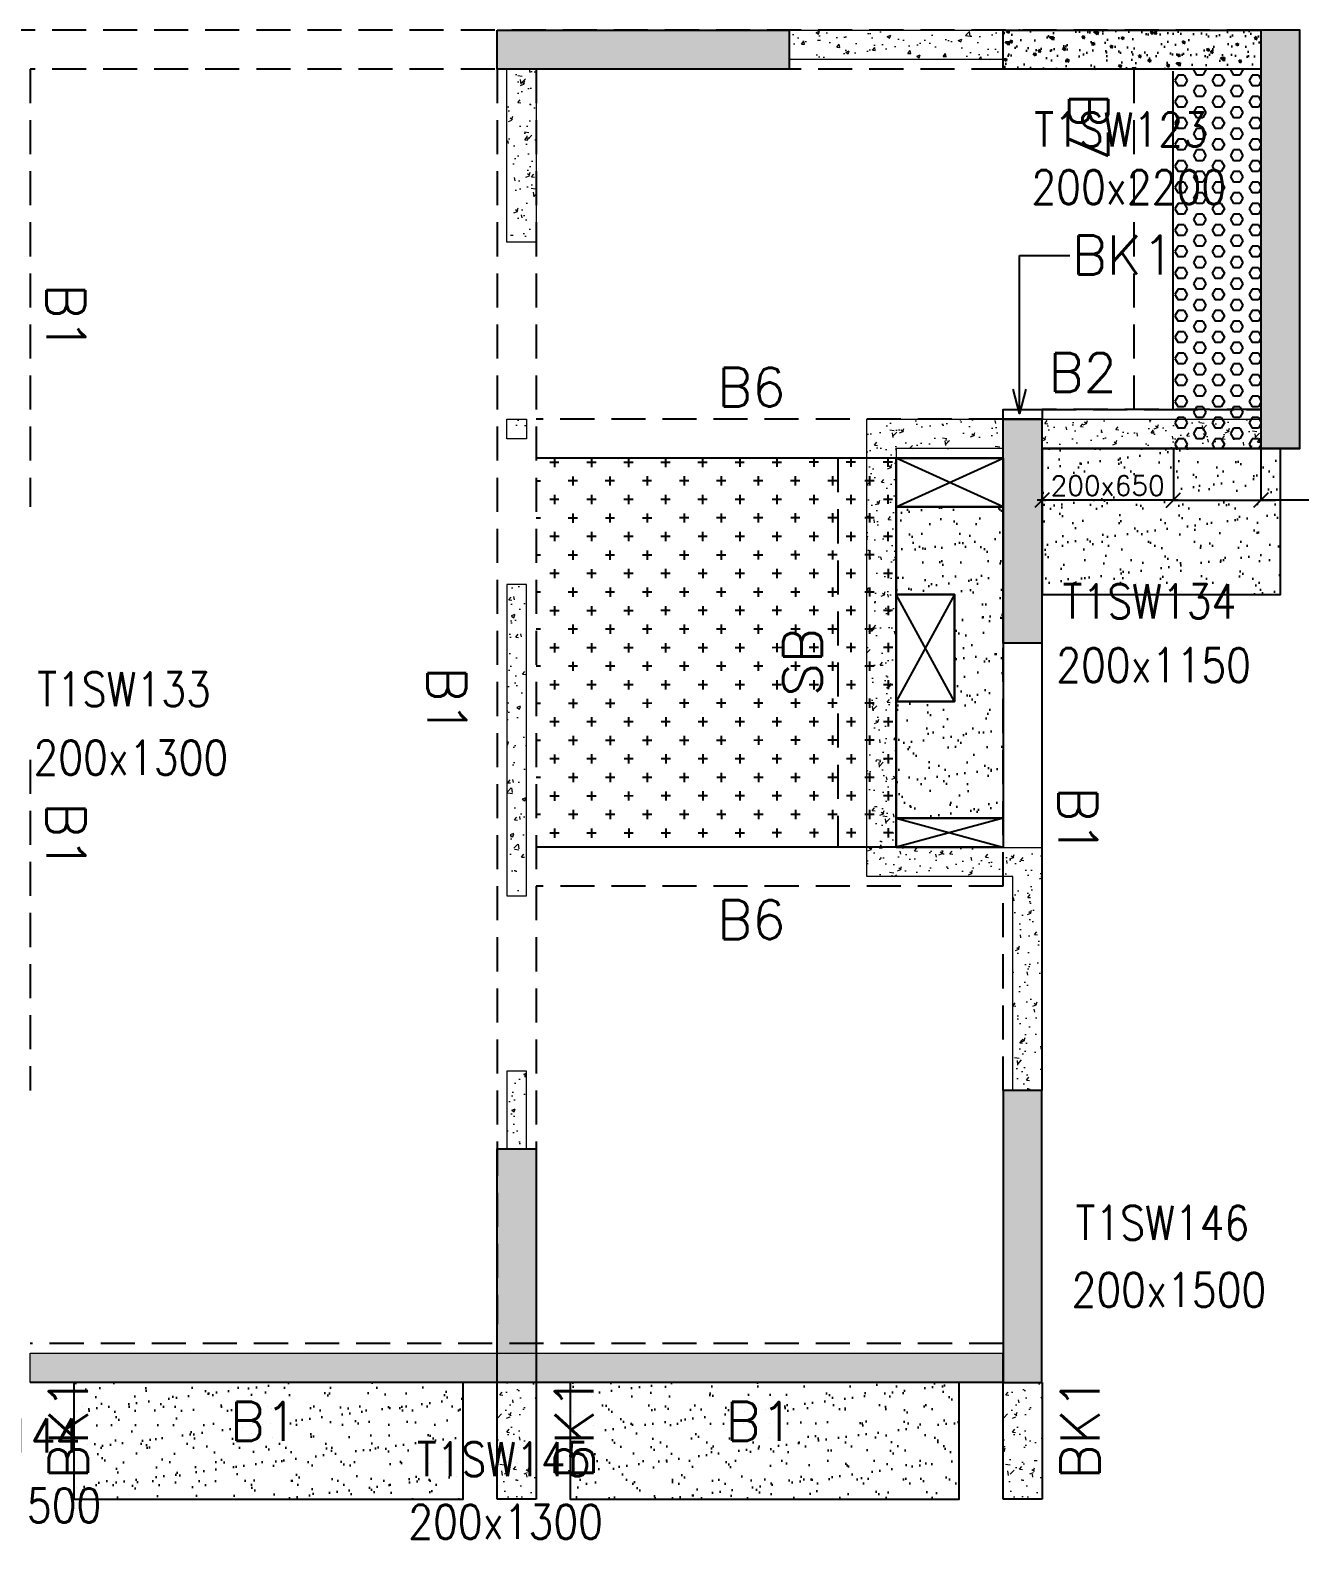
# Model space of a CAD drawing. Header units: millimetres. Extents: x 1078357 to 2594950, y -4969473 to -4636555.
# Drawn here: x 1527475 to 1533999, y -4670762 to -4663008 of the extents above; entities that cross this region are included whole.
import ezdxf

# ---------------------------------------------------------------- set-up
doc = ezdxf.new("R2010")
doc.units = ezdxf.units.MM
doc.header["$PDMODE"] = 35
for name, pattern in [('CONTINOUS', [0]), ('HIDDEN', [0.375, 0.25, -0.125]), ('New Retail block$0$CONTINOUS', [0])]:
    doc.linetypes.add(name, pattern=pattern)
doc.layers.get('0').update_dxf_attribs({"lineweight": 0})
doc.layers.get('Defpoints').update_dxf_attribs({"lineweight": 0})
for name, color, linetype, lineweight in [('A-_ANOTDIMA_D-', 6, 'Continuous', 13), ('COL. NO.', 30, 'Continuous', 25), ('COL. SIZE', 7, 'Continuous', 25), ('DIM', 9, 'Continuous', 25), ('HATCH', 8, 'Continuous', 30), ('RCC UPSTAND', 43, 'Continuous', 30), ('S-NON STR RCC WALL', 8, 'Continuous', 0)]:
    doc.layers.add(name, color=color, linetype=linetype, lineweight=lineweight)
for name, color, linetype in [('B-200x325', 201, 'HIDDEN'), ('B-200x375', 41, 'HIDDEN'), ('B-200x400', 44, 'HIDDEN'), ('B-200x650', 241, 'HIDDEN'), ('B-300xSLAB THK.', 151, 'Continuous'), ('BK1-200x650', 241, 'HIDDEN'), ('DC BEAM NO.', 7, 'Continuous'), ('DROP SLAB', 8, 'Continuous'), ('NON STR. RCC WALL', 6, 'Continuous'), ('S-COLUMN_SHEAR WALL', 1, 'Continuous'), ('S-PROJECTION', 54, 'New Retail block$0$CONTINOUS'), ('SLAB FOLD', 8, 'Continuous')]:
    doc.layers.add(name, color=color, linetype=linetype)
doc.styles.add('Roman', font='romans')
doc.styles.add('ROMANS', font='romans.shx', dxfattribs={"width": 0.85})
doc.dimstyles.new('HARESH', dxfattribs={"dimtxt": 150, "dimasz": 75, "dimexe": 0, "dimexo": 0, "dimgap": 25, "dimtad": 1, "dimdec": 0, "dimdsep": 46, "dimtxsty": 'Roman', "dimblk": 'OBLIQUE', "dimcen": 225, "dimdle": 25, "dimclrd": 2, "dimclre": 2, "dimclrt": 7, "dimadec": 8, "dimazin": 1, "dimtfac": 1, "dimtdec": 0, "dimtmove": 0, "dimatfit": 0, "dimfxl": 1, "dimlwd": -1, "dimlwe": -1, "dimarcsym": 0})
pattern_1 = [(50, (-4869896.11, 23389624.3), (182.184669, -15.9390855), [19.05, -209.55]), (355, (-4869896.11, 23389624.3), (-35.2434214, 191.0568452), [15.24, -167.6405842]), (100.4514447, (-4869880.93, 23389622.96), (146.9412471, 175.1177519), [16.1900088, -178.0902446]), (46.1842, (-4869896.11, 23389675.1), (271.0790409, -42.042328), [28.575, -314.325]), (96.6355576, (-4869873.52, 23389671.6), (237.404134, 247.4261246), [24.2850231, -267.1356082]), (351.1841512, (-4869896.1, 23389675.1), (237.404134, 247.4261246), [22.859967, -251.459732]), (21, (-4869870.71, 23389662.4), (151.6143913, -102.2651982), [19.05, -209.55]), (326, (-4869870.71, 23389662.4), (61.8020283, 184.1879661), [15.24, -167.64]), (71.451445, (-4869858.08, 23389653.87), (213.4164193, 81.9227689), [16.1900088, -178.0899376]), (37.5, (-4869896.11, 23389624.29), (3.08860325, 84.55503887), [0, -165.608, 0, -170.18, 0, -168.275]), (7.5, (-4869896.11, 23389624.29), (66.8196625, 100.18057482), [0, -97.028, 0, -161.798, 0, -64.135]), (327.5, (-4869952.754, 23389624.29), (135.59059517, -5.728744), [0, -63.5, 0, -198.12, 0, -262.89]), (317.5, (-4869978.15, 23389624.29), (148.1291814, 25.42649103), [0, -82.55, 0, -131.572, 0, -186.69])]

# ---------------------------------------------------------------- blocks, each defined once
blk = doc.blocks.new('_Oblique')
at = {"color": 0, "linetype": 'ByBlock', "lineweight": -2}
blk.add_line((-0.5, -0.5), (0.5, 0.5), dxfattribs=at)
blk = doc.blocks.new('*D1358')
at = {"layer": 'Defpoints', "color": 0, "ltscale": 700, "transparency": 16777216}
for p in [(1533349.6, -4665157.9, 0), (1533799.6, -4665157.9, 0), (1533799.6, -4665423.9)]:
    blk.add_point(p, dxfattribs=at)
at = {"layer": 'DIM', "color": 2, "ltscale": 700, "transparency": 16777216}
for p, q in [((1533349.6, -4665157.9), (1533349.6, -4665423.9)), ((1533799.6, -4665157.9), (1533799.6, -4665423.9)), ((1533349.6, -4665423.9), (1533274.6, -4665423.9)), ((1533349.6, -4665423.9), (1533799.6, -4665423.9)), ((1533349.6, -4665423.9), (1533799.6, -4665423.9)), ((1533799.6, -4665423.9), (1533874.6, -4665423.9)), ((1534755.8, -4665423.9), (1533799.6, -4665423.9))]:
    blk.add_line(p, q, dxfattribs=at)
at = {"layer": 'DIM', "color": 2, "ltscale": 700, "transparency": 16777216, "xscale": 75, "yscale": 75, "zscale": 75}
blk.add_blockref('_Oblique', (1533349.6, -4665423.9), dxfattribs=at)
at = {"layer": 'DIM', "color": 2, "ltscale": 700, "transparency": 16777216, "xscale": 75, "yscale": 75, "zscale": 75, "rotation": 180}
blk.add_blockref('_Oblique', (1533799.6, -4665423.9), dxfattribs=at)
at = {"layer": 'DIM', "color": 7, "ltscale": 700, "transparency": 16777216, "insert": (1534418.9, -4665348.9), "char_height": 150, "attachment_point": 5, "style": 'Roman'}
blk.add_mtext('{\\H0.666667x;200x400}', dxfattribs=at)
blk = doc.blocks.new('*D1359')
at = {"layer": 'Defpoints', "color": 0, "ltscale": 700, "transparency": 16777216}
for p in [(1532674.6, -4665157.9, 0), (1533349.6, -4665157.9), (1532674.6, -4665423.9)]:
    blk.add_point(p, dxfattribs=at)
at = {"layer": 'DIM', "color": 2, "ltscale": 700, "transparency": 16777216}
for p, q in [((1532674.6, -4665157.9), (1532674.6, -4665423.9)), ((1533349.6, -4665157.9), (1533349.6, -4665423.9)), ((1533374.6, -4665423.9), (1532649.6, -4665423.9))]:
    blk.add_line(p, q, dxfattribs=at)
at = {"layer": 'DIM', "color": 2, "ltscale": 700, "transparency": 16777216, "xscale": 75, "yscale": 75, "zscale": 75, "rotation": 180}
blk.add_blockref('_Oblique', (1532674.6, -4665423.9), dxfattribs=at)
at = {"layer": 'DIM', "color": 2, "ltscale": 700, "transparency": 16777216, "xscale": 75, "yscale": 75, "zscale": 75}
blk.add_blockref('_Oblique', (1533349.6, -4665423.9), dxfattribs=at)
at = {"layer": 'DIM', "color": 7, "ltscale": 700, "transparency": 16777216, "insert": (1533012.1, -4665348.9), "char_height": 150, "attachment_point": 5, "style": 'Roman'}
blk.add_mtext('{\\H0.666667x;200x650}', dxfattribs=at)
blk = doc.blocks.new('G$CD63B60BD')
at = {"layer": 'COL. NO.', "linetype": 'Continuous', "style": 'ROMANS', "width": 0.85}
for s, p in [('T1SW123', (63134.9, 6352.2, -320.4)), ('T1SW134', (63281.4, 3926.9, -320.4)), ('T1SW133', (58011.2, 3474.9, -320.4)), ('T1SW146', (63347.7, 732.7, -320.4)), ('T1SW144', (57341.1, -360.2, -320.4)), ('T1SW145', (59962.2, -482.5, -320.4))]:
    blk.add_text(s, height=175, dxfattribs=at).set_placement(p)
at = {"layer": 'COL. SIZE', "linetype": 'Continuous', "style": 'ROMANS', "width": 0.85}
for s, p in [('200x2200', (63120.7, 6056.1, -320.4)), ('200x1150', (63248.2, 3599.3, -320.4)), ('200x1300', (57992, 3123.3, -320.4)), ('200x1500', (63326.9, 387.7, -320.4)), ('200x1500', (57339.9, -719.7, -320.4)), ('200x1300', (59918.1, -804.1, -320.4))]:
    blk.add_text(s, height=175, dxfattribs=at).set_placement(p)

msp = doc.modelspace()

# ---------------------------------------------------------------- hatches: boundary and pattern name
at = {"layer": 'DROP SLAB'}
h = msp.add_hatch(dxfattribs=at)
h.set_pattern_fill('CROSS', color=8, scale=15, angle=0.03079)
h.set_pattern_definition([(180.03079016, (-3989366.79, 18751686.93), (-95.19879988, -95.3011726), [47.625, -142.875]), (270.03079016, (-3989390.62, 18751710.73), (95.3011726, -95.19879988), [47.625, -142.875])])
h.paths.add_polyline_path([(1531924.7, -4665208), (1530074.3, -4665207.8), (1530074.3, -4667207.6), (1531924.7, -4667207.8)])
at = {"layer": 'HATCH'}
h = msp.add_hatch(dxfattribs=at)
h.set_pattern_fill('AR-SAND', color=8, scale=3, angle=179.97015)
h.set_pattern_definition([(37.4701541, (-2520533.58, 14017531.56), (-4.72361136, 146.8264517), [0, -115.824, 0, -129.54, 0, -123.825]), (7.4701541, (-2520533.58, 14017531.56), (134.9689868, 214.9772528), [0, -62.484, 0, -104.394, 0, -40.005]), (327.4701541, (-2520627.3, 14017531.61), (237.2979035, 0.3075449), [0, -38.1, 0, -137.16, 0, -179.07]), (317.4701541, (-2520627.3, 14017531.61), (229.1017424, 66.759465), [0, -19.05, 0, -89.916, 0, -102.87])])
h.paths.add_polyline_path([(1533899.4, -4665157.8), (1532674.7, -4665157.8), (1532674.7, -4665907.8), (1533899.4, -4665907.8)])
h = msp.add_hatch(dxfattribs=at)
h.set_pattern_fill('AR-SAND', color=8, scale=3, angle=359.97015)
h.set_pattern_definition([(37.47015413, (-3489908.44, 18701550.71), (-4.72361136, 146.8264517), [0, -115.824, 0, -129.54, 0, -123.825]), (7.4701541, (-3489908.44, 18701550.71), (134.9689868, 214.9772528), [0, -62.484, 0, -104.394, 0, -40.005]), (327.4701541, (-3490002.16, 18701550.76), (237.2979035, 0.3075449), [0, -38.1, 0, -137.16, 0, -179.07]), (317.4701541, (-3490002.16, 18701550.76), (229.1017424, 66.759465), [0, -19.05, 0, -89.916, 0, -102.87])])
h.paths.add_polyline_path([(1532474.7, -4667057.9), (1531924.7, -4667057.9), (1531924.7, -4666457.9), (1532224.7, -4666457.9), (1532224.7, -4665907.9), (1531924.7, -4665908), (1531924.7, -4665457.9), (1532474.7, -4665457.9)])
h = msp.add_hatch(dxfattribs=at)
h.set_pattern_fill('AR-SAND', color=8, scale=3, angle=179.97015)
h.set_pattern_definition([(37.47015413, (-3603383.38, 18701550.75), (-4.72361136, 146.8264517), [0, -115.824, 0, -129.54, 0, -123.825]), (7.4701541, (-3603383.38, 18701550.75), (134.9689868, 214.9772528), [0, -62.484, 0, -104.394, 0, -40.005]), (327.4701541, (-3603477.11, 18701550.8), (237.2979035, 0.3075449), [0, -38.1, 0, -137.16, 0, -179.07]), (317.4701541, (-3603477.1, 18701550.8), (229.1017424, 66.759465), [0, -19.05, 0, -89.916, 0, -102.87])])
h.paths.add_polyline_path([(1529699.6, -4669957.9), (1527699.6, -4669957.9), (1527699.6, -4670557.9), (1529699.6, -4670557.9)])
h = msp.add_hatch(dxfattribs=at)
h.set_pattern_fill('AR-SAND', color=8, scale=3, angle=179.97015)
h.set_pattern_definition([(37.47015413, (-3605933.38, 18701550.75), (-4.72361136, 146.8264517), [0, -115.824, 0, -129.54, 0, -123.825]), (7.4701541, (-3605933.38, 18701550.75), (134.9689868, 214.9772528), [0, -62.484, 0, -104.394, 0, -40.005]), (327.4701541, (-3606027.11, 18701550.8), (237.2979035, 0.3075449), [0, -38.1, 0, -137.16, 0, -179.07]), (317.4701541, (-3606027.1, 18701550.8), (229.1017424, 66.759465), [0, -19.05, 0, -89.916, 0, -102.87])])
h.paths.add_polyline_path([(1532249.6, -4669957.9), (1530249.6, -4669957.9), (1530249.6, -4670557.9), (1532249.6, -4670557.9)])
at = {"layer": 'RCC UPSTAND'}
h = msp.add_hatch(dxfattribs=at)
h.set_pattern_fill('AR-CONC', color=8, scale=20, angle=90)
h.set_pattern_definition([(140, (-1675900.63, -7200427.43), (12.550427, 143.4520365), [15, -165]), (85, (-1675900.63, -7200427.43), (-150.438427, -27.7502667), [12, -132]), (190.4514445, (-1675899.58, -7200415.48), (-137.887998, 115.7017693), [12.7480384, -140.2284224]), (136.1842, (-1675940.63, -7200427.43), (33.103856, 213.448266), [22.5, -247.5]), (186.6356355, (-1675937.87, -7200409.65), (-194.82372, 186.932389), [19.122068, -210.342752]), (81.184164, (-1675940.63, -7200427.43), (-194.82372, 186.932389), [18, -198]), (111, (-1675930.63, -7200407.43), (80.523778, 119.3814104), [15, -165]), (56, (-1675930.63, -7200407.43), (-145.030009, 48.6630664), [12, -132]), (161.4514447, (-1675923.92, -7200397.49), (-64.5062306, 168.0444753), [12.748038, -140.2284224]), (127.5, (-1675900.63, -7200427.434), (-66.57877077, 2.43197106), [0, -130.4, 0, -134, 0, -132.5]), (97.5, (-1675900.63, -7200427.434), (-78.8823424, 52.6139075), [0, -76.4, 0, -127.4, 0, -50.5]), (57.5, (-1675900.63, -7200472.034), (4.51097435, 106.7644872), [0, -50, 0, -156, 0, -207]), (47.5, (-1675900.63, -7200492.03), (-20.0209965, 116.6372339), [0, -65, 0, -103.6, 0, -147])])
h.paths.add_polyline_path([(1533799.4, -4663007.9), (1533799.4, -4663207.9), (1532474.4, -4663207.9), (1532474.4, -4663007.9)])
at = {"layer": 'S-COLUMN_SHEAR WALL', "lineweight": 25}
h = msp.add_hatch(color=1, dxfattribs=at)
h.dxf.hatch_style = 1
h.paths.add_polyline_path([(1529874.4, -4663007.9), (1531374.4, -4663007.9), (1531374.4, -4663207.9), (1529874.4, -4663207.9)])
h = msp.add_hatch(color=1, dxfattribs=at)
h.dxf.hatch_style = 1
h.paths.add_polyline_path([(1533799.4, -4665157.9), (1533999.4, -4665157.9), (1533999.4, -4663007.9), (1533799.4, -4663007.9)])
at = {"layer": 'S-COLUMN_SHEAR WALL', "lineweight": 25, "extrusion": (-1.00316e-06, -1.91639e-11, 1)}
h = msp.add_hatch(color=1, dxfattribs=at)
h.dxf.hatch_style = 1
h.paths.add_polyline_path([(1532474.4, -4665007.9), (1532674.4, -4665007.9), (1532674.4, -4666157.9), (1532474.4, -4666157.9)])
h = msp.add_hatch(color=1, dxfattribs=at)
h.dxf.hatch_style = 1
h.paths.add_polyline_path([(1532474.4, -4669957.9), (1532674.4, -4669957.9), (1532674.4, -4668457.9), (1532474.4, -4668457.9)])
at = {"layer": 'S-COLUMN_SHEAR WALL', "lineweight": 25}
h = msp.add_hatch(color=1, dxfattribs=at)
h.dxf.hatch_style = 1
h.paths.add_polyline_path([(1530074.4, -4668757.9), (1530074.4, -4669957.9), (1529874.4, -4669957.9), (1529874.4, -4668757.9)])
at = {"layer": 'S-NON STR RCC WALL', "ltscale": 700}
h = msp.add_hatch(dxfattribs=at)
h.set_pattern_fill('AR-CONC', color=256)
h.set_pattern_definition([(50, (1491407.99, -4622922.35), (182.18467, -15.9391), [19.05, -209.55]), (355, (1491407.99, -4622922.35), (-35.2434, 191.05685), [15.24, -167.6406]), (100.45144, (1491423.17, -4622923.67), (146.94125, 175.11775), [16.19, -178.09024]), (46.1842, (1491407.99, -4622871.55), (271.079, -42.0423), [28.575, -314.325]), (96.63556, (1491430.58, -4622875.05), (237.4041, 247.4261), [24.285, -267.1356]), (351.18415, (1491408, -4622871.55), (237.4041, 247.4261), [22.86, -251.4597]), (21, (1491433.39, -4622884.25), (151.6144, -102.2652), [19.05, -209.55]), (326, (1491433.39, -4622884.25), (61.802, 184.18797), [15.24, -167.64]), (71.45144, (1491446.02, -4622892.77), (213.4164, 81.92277), [16.19, -178.08994]), (37.5, (1491407.986, -4622922.346), (3.0886, 84.55504), [0, -165.608, 0, -170.18, 0, -168.275]), (7.5, (1491407.99, -4622922.35), (66.81966, 100.18057), [0, -97.028, 0, -161.798, 0, -64.135]), (327.5, (1491351.344, -4622922.346), (135.590595, -5.72874), [0, -63.5, 0, -198.12, 0, -262.89]), (317.5, (1491325.94, -4622922.35), (148.12918, 25.4265), [0, -82.55, 0, -131.572, 0, -186.69])])
h.paths.add_polyline_path([(1531374.4, -4663007.9), (1532474.4, -4663007.9), (1532474.4, -4663157.9), (1531374.4, -4663157.9)])
at = {"layer": 'S-NON STR RCC WALL'}
h = msp.add_hatch(dxfattribs=at)
h.set_pattern_fill('AR-CONC', color=256, angle=180)
h.set_pattern_definition([(50, (-5921610.57, 28070353.45), (182.184669, -15.93908554), [19.05, -209.55]), (355, (-5921610.57, 28070353.45), (-35.2434214, 191.0568452), [15.24, -167.6405842]), (100.4514447, (-5921595.4, 28070352.12), (146.9412471, 175.1177519), [16.1900088, -178.0902446]), (46.1842, (-5921610.57, 28070404.25), (271.0790409, -42.042328), [28.575, -314.325]), (96.6355576, (-5921587.98, 28070400.75), (237.404134, 247.4261246), [24.2850231, -267.1356082]), (351.1841512, (-5921610.57, 28070404.25), (237.404134, 247.4261246), [22.859967, -251.459732]), (21, (-5921585.17, 28070391.55), (151.6143913, -102.2651982), [19.05, -209.55]), (326, (-5921585.17, 28070391.55), (61.8020283, 184.1879661), [15.24, -167.64]), (71.451445, (-5921572.54, 28070383.03), (213.4164193, 81.9227689), [16.1900088, -178.0899376]), (37.5, (-5921610.573, 28070353.45), (3.08860325, 84.55503887), [0, -165.608, 0, -170.18, 0, -168.275]), (7.5, (-5921610.57, 28070353.45), (66.8196625, 100.18057482), [0, -97.028, 0, -161.798, 0, -64.135]), (327.5, (-5921667.215, 28070353.45), (135.59059517, -5.72874399), [0, -63.5, 0, -198.12, 0, -262.89]), (317.5, (-5921692.62, 28070353.45), (148.1291814, 25.42649103), [0, -82.55, 0, -131.572, 0, -186.69])])
h.paths.add_polyline_path([(1529924.6, -4663207.9), (1530074.6, -4663207.9), (1530074.6, -4664097.8), (1529924.6, -4664097.8)])
h = msp.add_hatch(dxfattribs=at)
h.set_pattern_fill('AR-CONC', color=256, angle=180)
h.set_pattern_definition([(50, (2627199.11, -9300039.54), (182.184669, -15.9390855), [19.05, -209.55]), (355, (2627199.1, -9300039.54), (-35.2434214, 191.056845), [15.24, -167.640584]), (100.4514447, (2627214.3, -9300040.87), (146.941247, 175.117752), [16.190009, -178.0902446]), (46.1842, (2627199.1, -9299988.74), (271.079041, -42.042328), [28.575, -314.325]), (96.6355576, (2627221.7, -9299992.24), (237.404134, 247.426125), [24.285023, -267.135608]), (351.184151, (2627199.1, -9299988.74), (237.404134, 247.426125), [22.859967, -251.459732]), (21, (2627224.51, -9300001.44), (151.6143913, -102.265198), [19.05, -209.55]), (326, (2627224.5, -9300001.44), (61.802028, 184.187966), [15.24, -167.64]), (71.451445, (2627237.14, -9300009.96), (213.416419, 81.922769), [16.190009, -178.0899376]), (37.5, (2627199.11, -9300039.54), (3.08860325, 84.5550389), [0, -165.608, 0, -170.18, 0, -168.275]), (7.5, (2627199.11, -9300039.54), (66.8196625, 100.1805748), [0, -97.028, 0, -161.798, 0, -64.135]), (327.5, (2627142.47, -9300039.54), (135.5905952, -5.728744), [0, -63.5, 0, -198.12, 0, -262.89]), (317.5, (2627117.07, -9300039.54), (148.1291814, 25.426491), [0, -82.55, 0, -131.572, 0, -186.69])])
h.paths.add_polyline_path([(1529924.6, -4665007.7), (1530024.6, -4665007.7), (1530024.6, -4665107.7), (1529924.6, -4665107.7)])
h = msp.add_hatch(dxfattribs=at)
h.set_pattern_fill('AR-CONC', color=256)
h.set_pattern_definition(pattern_1)
h.paths.add_polyline_path([(1531774.6, -4667357.9), (1531774.6, -4665007.9), (1532474.6, -4665007.9), (1532474.6, -4665157.9), (1531924.6, -4665157.9), (1531924.6, -4667207.9), (1532674.6, -4667207.9), (1532674.6, -4668457.8), (1532524.6, -4668457.8), (1532524.6, -4667357.9)])
h = msp.add_hatch(dxfattribs=at)
h.set_pattern_fill('AR-CONC', color=256)
h.set_pattern_definition(pattern_1)
h.paths.add_polyline_path([(1533799.6, -4665157.9), (1532674.6, -4665157.9), (1532674.6, -4665007.9), (1533799.6, -4665007.9)])
h = msp.add_hatch(dxfattribs=at)
h.set_pattern_fill('AR-CONC', color=256, angle=180)
h.set_pattern_definition([(50, (2627212.32, -9298674.87), (182.184669, -15.9390855), [19.05, -209.55]), (355, (2627212.32, -9298674.87), (-35.2434214, 191.056845), [15.24, -167.640584]), (100.4514447, (2627227.5, -9298676.2), (146.941247, 175.117752), [16.190009, -178.0902446]), (46.1842, (2627212.32, -9298624.07), (271.079041, -42.042328), [28.575, -314.325]), (96.6355576, (2627234.91, -9298627.58), (237.404134, 247.426125), [24.285023, -267.135608]), (351.184151, (2627212.32, -9298624.07), (237.404134, 247.426125), [22.859967, -251.459732]), (21, (2627237.72, -9298636.77), (151.6143913, -102.265198), [19.05, -209.55]), (326, (2627237.72, -9298636.77), (61.802028, 184.187966), [15.24, -167.64]), (71.451445, (2627250.36, -9298645.3), (213.416419, 81.922769), [16.190009, -178.0899376]), (37.5, (2627212.323, -9298674.875), (3.08860325, 84.5550389), [0, -165.608, 0, -170.18, 0, -168.275]), (7.5, (2627212.32, -9298674.875), (66.8196625, 100.1805748), [0, -97.028, 0, -161.798, 0, -64.135]), (327.5, (2627155.68, -9298674.875), (135.5905952, -5.728744), [0, -63.5, 0, -198.12, 0, -262.89]), (317.5, (2627130.28, -9298674.87), (148.1291814, 25.426491), [0, -82.55, 0, -131.572, 0, -186.69])])
h.paths.add_polyline_path([(1529924.6, -4667457.7), (1530024.6, -4667457.7), (1530024.6, -4665857.7), (1529924.6, -4665857.7)])
h = msp.add_hatch(dxfattribs=at)
h.set_pattern_fill('AR-CONC', color=256, angle=180)
h.set_pattern_definition([(50, (1529987.61, -4614655.69), (182.18467, -15.9391), [19.05, -209.55]), (355, (1529987.6, -4614655.69), (-35.2434, 191.05685), [15.24, -167.6406]), (100.45144, (1530002.79, -4614657.02), (146.94125, 175.11775), [16.19, -178.09024]), (46.1842, (1529987.6, -4614604.89), (271.079, -42.0423), [28.575, -314.325]), (96.63556, (1530010.2, -4614608.4), (237.4041, 247.4261), [24.285, -267.1356]), (351.18415, (1529987.6, -4614604.9), (237.4041, 247.4261), [22.86, -251.4597]), (21, (1530013.01, -4614617.59), (151.6144, -102.2652), [19.05, -209.55]), (326, (1530013, -4614617.59), (61.802, 184.18797), [15.24, -167.64]), (71.45144, (1530025.64, -4614626.11), (213.4164, 81.92277), [16.19, -178.08994]), (37.5, (1529987.61, -4614655.69), (3.0886, 84.55504), [0, -165.608, 0, -170.18, 0, -168.275]), (7.5, (1529987.61, -4614655.69), (66.81966, 100.18057), [0, -97.028, 0, -161.798, 0, -64.135]), (327.5, (1529930.966, -4614655.69), (135.590595, -5.72874), [0, -63.5, 0, -198.12, 0, -262.89]), (317.5, (1529905.57, -4614655.69), (148.12918, 25.4265), [0, -82.55, 0, -131.572, 0, -186.69])])
h.paths.add_polyline_path([(1529924.6, -4668758.1), (1530024.6, -4668758.1), (1530024.6, -4668357.7), (1529924.6, -4668357.7)])
h = msp.add_hatch(dxfattribs=at)
h.set_pattern_fill('AR-CONC', color=256)
h.set_pattern_definition([(50, (-5967120.83, 28073643.48), (182.184669, -15.93908554), [19.05, -209.55]), (355, (-5967120.83, 28073643.48), (-35.2434214, 191.0568452), [15.24, -167.6405842]), (100.4514447, (-5967105.65, 28073642.15), (146.9412471, 175.1177519), [16.1900088, -178.0902446]), (46.1842, (-5967120.83, 28073694.28), (271.0790409, -42.042328), [28.575, -314.325]), (96.6355576, (-5967098.24, 28073690.78), (237.404134, 247.4261246), [24.2850231, -267.1356082]), (351.1841512, (-5967120.83, 28073694.28), (237.404134, 247.4261246), [22.859967, -251.459732]), (21, (-5967095.43, 28073681.58), (151.6143913, -102.2651982), [19.05, -209.55]), (326, (-5967095.43, 28073681.58), (61.8020283, 184.1879661), [15.24, -167.64]), (71.451445, (-5967082.8, 28073673.06), (213.4164193, 81.9227689), [16.1900088, -178.0899376]), (37.5, (-5967120.83, 28073643.48), (3.08860325, 84.55503887), [0, -165.608, 0, -170.18, 0, -168.275]), (7.5, (-5967120.83, 28073643.48), (66.8196625, 100.18057482), [0, -97.028, 0, -161.798, 0, -64.135]), (327.5, (-5967177.47, 28073643.48), (135.59059517, -5.72874399), [0, -63.5, 0, -198.12, 0, -262.89]), (317.5, (-5967202.87, 28073643.48), (148.1291814, 25.42649103), [0, -82.55, 0, -131.572, 0, -186.69])])
h.paths.add_polyline_path([(1532471.6, -4669957.9), (1527474.6, -4669957.9), (1527474.6, -4669807.9), (1532471.6, -4669807.9)])
h = msp.add_hatch(dxfattribs=at)
h.set_pattern_fill('AR-CONC', color=256, angle=180)
h.set_pattern_definition([(50, (-8100297.82, 37569149.4), (182.184669, -15.93908554), [19.05, -209.55]), (355, (-8100297.82, 37569149.4), (-35.2434214, 191.0568452), [15.24, -167.6405842]), (100.4514447, (-8100282.64, 37569148.08), (146.9412471, 175.1177519), [16.1900088, -178.0902446]), (46.1842, (-8100297.82, 37569200.2), (271.0790409, -42.0423279), [28.575, -314.325]), (96.6355576, (-8100275.23, 37569196.7), (237.404134, 247.4261246), [24.2850231, -267.1356082]), (351.1841512, (-8100297.82, 37569200.2), (237.404134, 247.4261246), [22.859967, -251.459732]), (21, (-8100272.42, 37569187.5), (151.61439127, -102.2651982), [19.05, -209.55]), (326, (-8100272.42, 37569187.5), (61.80202835, 184.1879661), [15.24, -167.64]), (71.451445, (-8100259.78, 37569178.98), (213.4164193, 81.9227689), [16.1900088, -178.0899376]), (37.5, (-8100297.82, 37569149.406), (3.08860325, 84.55503887), [0, -165.608, 0, -170.18, 0, -168.275]), (7.5, (-8100297.82, 37569149.41), (66.81966251, 100.18057482), [0, -97.028, 0, -161.798, 0, -64.135]), (327.5, (-8100354.46, 37569149.406), (135.59059517, -5.72874399), [0, -63.5, 0, -198.12, 0, -262.89]), (317.5, (-8100379.86, 37569149.41), (148.1291814, 25.42649103), [0, -82.55, 0, -131.572, 0, -186.69])])
h.paths.add_polyline_path([(1530074.4, -4669957.9), (1529874.4, -4669957.9), (1529874.4, -4670557.9), (1530074.4, -4670557.9), (1530074.4, -4670557.9), (1530074.4, -4669958)], is_closed=False)
h = msp.add_hatch(dxfattribs=at)
h.set_pattern_fill('AR-CONC', color=256, angle=180)
h.set_pattern_definition([(50, (-8097697.8, 37569149.4), (182.184669, -15.93908554), [19.05, -209.55]), (355, (-8097697.8, 37569149.4), (-35.2434214, 191.0568452), [15.24, -167.6405842]), (100.4514447, (-8097682.62, 37569148.08), (146.9412471, 175.1177519), [16.1900088, -178.0902446]), (46.1842, (-8097697.8, 37569200.2), (271.0790409, -42.0423279), [28.575, -314.325]), (96.6355576, (-8097675.2, 37569196.7), (237.404134, 247.4261246), [24.2850231, -267.1356082]), (351.1841512, (-8097697.8, 37569200.2), (237.404134, 247.4261246), [22.859967, -251.459732]), (21, (-8097672.4, 37569187.5), (151.61439127, -102.2651982), [19.05, -209.55]), (326, (-8097672.4, 37569187.5), (61.80202835, 184.1879661), [15.24, -167.64]), (71.451445, (-8097659.76, 37569178.98), (213.4164193, 81.9227689), [16.1900088, -178.0899376]), (37.5, (-8097697.8, 37569149.406), (3.08860325, 84.55503887), [0, -165.608, 0, -170.18, 0, -168.275]), (7.5, (-8097697.8, 37569149.41), (66.81966251, 100.18057482), [0, -97.028, 0, -161.798, 0, -64.135]), (327.5, (-8097754.44, 37569149.406), (135.59059517, -5.72874399), [0, -63.5, 0, -198.12, 0, -262.89]), (317.5, (-8097779.84, 37569149.41), (148.1291814, 25.42649103), [0, -82.55, 0, -131.572, 0, -186.69])])
h.paths.add_polyline_path([(1532674.4, -4669957.9), (1532474.5, -4669957.9), (1532474.5, -4670557.9), (1532674.4, -4670557.9), (1532674.5, -4670557.9), (1532674.5, -4669958)], is_closed=False)
at = {"layer": 'SLAB FOLD', "ltscale": 1000}
h = msp.add_hatch(dxfattribs=at)
h.set_pattern_fill('HEX', color=8, scale=10, angle=180)
h.set_pattern_definition([(180, (374974.816, 211966.337), (-7e-15, -54.99261315), [31.75, -63.5]), (300, (374974.816, 211966.337), (47.625, 27.4963066), [31.75, -63.5]), (240, (374943.066, 211966.337), (47.625, -27.4963066), [31.75, -63.5])])
h.paths.add_polyline_path([(1533799.5, -4665157.9), (1533349.5, -4665157.9), (1533349.5, -4663207.9), (1533799.5, -4663207.9)])

# ---------------------------------------------------------------- linework, layer by layer
at = {"layer": 'B-200x325', "ltscale": 700}
for p, q in [((1532473.9, -4665007.8, 0), (1530074.1, -4665007.8, 0)), ((1532474.1, -4667407.6, 0), (1530074.1, -4667407.6, 0))]:
    msp.add_line(p, q, dxfattribs=at)
at = {"layer": 'B-200x325', "linetype": 'Continuous', "ltscale": 700}
for p, q in [((1532473.9, -4665207.8, 0), (1530074.1, -4665207.8, 0)), ((1532474.1, -4667207.6, 0), (1530074.1, -4667207.6, 0))]:
    msp.add_line(p, q, dxfattribs=at)
at = {"layer": 'B-200x375', "ltscale": 700}
msp.add_line((1533148.9, -4664957.9, 0), (1533148.9, -4663207.9, 0), dxfattribs=at)
at = {"layer": 'B-200x375', "linetype": 'Continuous', "ltscale": 700}
msp.add_line((1533348.9, -4664957.9, 0), (1533348.9, -4663218.5, 0), dxfattribs=at)
at = {"layer": 'B-200x400', "linetype": 'HIDDEN', "ltscale": 500}
msp.add_line((1533349.6, -4664957.9, 0), (1533799.6, -4664957.9, 0), dxfattribs=at)
at = {"layer": 'B-200x400', "linetype": 'ByBlock', "ltscale": 500}
msp.add_line((1533349.6, -4665157.9, 0), (1533799.6, -4665157.9, 0), dxfattribs=at)
at = {"layer": 'B-200x650', "linetype": 'HIDDEN', "ltscale": 700}
for p, q in [((1533799.4, -4663007.9, 0), (1521599.4, -4663007.9, 0)), ((1533799.4, -4663207.9, 0), (1527474.6, -4663207.9, 0)), ((1527474.6, -4663207.9, 0), (1527474.6, -4665457.8, 0)), ((1529874.6, -4663207.9, 0), (1529874.6, -4669657.8, 0)), ((1530074.6, -4663207.9, 0), (1530074.6, -4669657.8, 0)), ((1533799.6, -4664957.8, 0), (1532674.6, -4664957.8, 0)), ((1532674.7, -4664957.9, 0), (1533349.6, -4664957.9, 0)), ((1532474.6, -4668457.8, 0), (1532474.6, -4666157.8, 0)), ((1527474.6, -4666757.8, 0), (1527474.6, -4668457.8, 0)), ((1532474.6, -4669757.8, 0), (1527474.6, -4669757.8, 0))]:
    msp.add_line(p, q, dxfattribs=at)
at = {"layer": 'B-200x650', "linetype": 'Continuous', "ltscale": 700}
msp.add_line((1533999.6, -4665157.8, 0), (1532674.6, -4665157.8, 0), dxfattribs=at)
at = {"layer": 'B-200x650', "linetype": 'CONTINOUS', "ltscale": 700}
for p, q in [((1532674.7, -4665157.9, 0), (1533349.6, -4665157.9, 0)), ((1532674.6, -4668457.8, 0), (1532674.6, -4666157.8, 0)), ((1532474.6, -4669957.8, 0), (1527474.6, -4669957.8, 0)), ((1529874.5, -4670557.9, 0), (1529874.5, -4669957.9, 0)), ((1530074.5, -4669957.9, 0), (1530074.5, -4670557.9, 0)), ((1532474.5, -4670557.9, 0), (1532474.5, -4669957.9, 0)), ((1532674.5, -4669957.9, 0), (1532674.5, -4670557.9, 0)), ((1530074.5, -4670557.9, 0), (1529874.5, -4670557.9, 0)), ((1532674.5, -4670557.9, 0), (1532474.5, -4670557.9, 0))]:
    msp.add_line(p, q, dxfattribs=at)
at = {"layer": 'B-300xSLAB THK.', "linetype": 'HIDDEN', "ltscale": 700}
msp.add_line((1531624.7, -4665208, 0), (1531624.7, -4667207.8, 0), dxfattribs=at)
at = {"layer": 'B-300xSLAB THK.', "linetype": 'ByBlock', "ltscale": 700}
msp.add_line((1531924.7, -4665208, 0), (1531924.7, -4667207.8, 0), dxfattribs=at)
at = {"layer": 'BK1-200x650', "linetype": 'Continuous', "ltscale": 700, "elevation": 0}
msp.add_lwpolyline([(1532674.6, -4665007.9), (1532474.6, -4665007.9), (1532474.6, -4664957.7), (1532674.6, -4664957.7)], close=True, dxfattribs=at)
at = {"layer": 'DROP SLAB', "color": 3, "linetype": 'CONTINOUS', "ltscale": 500}
for p, q in [((1532474.7, -4665457.9, 0), (1531924.7, -4665207.9, 0)), ((1531924.7, -4665457.9, 0), (1532474.5, -4665207.9, 0)), ((1532224.7, -4666457.9, 0), (1531924.7, -4665907.9, 0)), ((1532224.7, -4665907.9, 0), (1531924.7, -4666457.9, 0)), ((1532474.7, -4667057.9, 0), (1531924.7, -4667207.7, 0)), ((1531924.7, -4667057.9, 0), (1532473.9, -4667207.7, 0))]:
    msp.add_line(p, q, dxfattribs=at)
at = {"layer": 'DROP SLAB', "color": 3, "linetype": 'CONTINOUS', "ltscale": 500, "elevation": 0}
for points in [[(1532474.5, -4665457.9), (1531924.7, -4665457.9), (1531924.7, -4665208), (1532474.5, -4665208)], [(1532224.7, -4666457.9), (1531924.7, -4666457.9), (1531924.7, -4665907.9), (1532224.7, -4665907.9)], [(1532474.7, -4667207.7), (1531924.7, -4667207.7), (1531924.7, -4667057.9), (1532474.7, -4667057.9)]]:
    msp.add_lwpolyline(points, close=True, dxfattribs=at)
at = {"layer": 'NON STR. RCC WALL', "elevation": 0}
msp.add_lwpolyline([(1533799.4, -4663007.9), (1533799.4, -4663207.9), (1532474.4, -4663207.9), (1532474.4, -4663007.9)], close=True, dxfattribs=at)
at = {"layer": 'S-COLUMN_SHEAR WALL', "color": 1, "lineweight": 25, "elevation": 0}
for points in [[(1529874.4, -4663007.9), (1531374.4, -4663007.9), (1531374.4, -4663207.9), (1529874.4, -4663207.9)], [(1533799.4, -4665157.9), (1533999.4, -4665157.9), (1533999.4, -4663007.9), (1533799.4, -4663007.9)], [(1529874.4, -4668758.1), (1530074.4, -4668758.1), (1530074.4, -4669957.9), (1529874.4, -4669957.9)]]:
    msp.add_lwpolyline(points, close=True, dxfattribs=at)
at = {"layer": 'S-COLUMN_SHEAR WALL', "color": 1, "lineweight": 25, "extrusion": (-1.00316e-06, -1.91639e-11, 1), "elevation": -1.5}
for points in [[(1532474.4, -4665007.9), (1532674.4, -4665007.9), (1532674.4, -4666157.9), (1532474.4, -4666157.9)], [(1532474.4, -4669957.9), (1532674.4, -4669957.9), (1532674.4, -4668457.9), (1532474.4, -4668457.9)]]:
    msp.add_lwpolyline(points, close=True, dxfattribs=at)
at = {"layer": 'S-NON STR RCC WALL', "ltscale": 700, "elevation": 0}
for points in [[(1531374.4, -4663007.9), (1532474.4, -4663007.9), (1532474.4, -4663157.9), (1531374.4, -4663157.9)], [(1529924.6, -4663207.9), (1530074.6, -4663207.9), (1530074.6, -4664097.8), (1529924.6, -4664097.8)], [(1529924.6, -4665007.7), (1530024.6, -4665007.7), (1530024.6, -4665107.7), (1529924.6, -4665107.7)], [(1529924.6, -4667457.7), (1530024.6, -4667457.7), (1530024.6, -4665857.7), (1529924.6, -4665857.7)]]:
    msp.add_lwpolyline(points, close=True, dxfattribs=at)
at = {"layer": 'S-NON STR RCC WALL', "elevation": 0}
for points in [[(1531774.6, -4667357.9), (1531774.6, -4665007.9), (1532474.6, -4665007.9), (1532474.6, -4665157.9), (1531924.6, -4665157.9), (1531924.6, -4667207.9), (1532674.6, -4667207.9), (1532674.6, -4668457.8), (1532524.6, -4668457.8), (1532524.6, -4667357.9)], [(1533799.6, -4665157.9), (1532674.6, -4665157.9), (1532674.6, -4665007.9), (1533799.6, -4665007.9)], [(1529924.6, -4668758.1), (1530024.6, -4668758.1), (1530024.6, -4668357.7), (1529924.6, -4668357.7)], [(1532471.6, -4669957.9), (1527474.6, -4669957.9), (1527474.6, -4669807.9), (1532471.6, -4669807.9)]]:
    msp.add_lwpolyline(points, close=True, dxfattribs=at)
at = {"layer": 'S-PROJECTION', "elevation": 0}
for points in [[(1533899.4, -4665157.8), (1532674.7, -4665157.8), (1532674.7, -4665907.8), (1533899.4, -4665907.8)], [(1529699.6, -4669957.9), (1527699.6, -4669957.9), (1527699.6, -4670557.9), (1529699.6, -4670557.9)], [(1532249.6, -4669957.9), (1530249.6, -4669957.9), (1530249.6, -4670557.9), (1532249.6, -4670557.9)]]:
    msp.add_lwpolyline(points, close=True, dxfattribs=at)
at = {"layer": 'SLAB FOLD', "color": 8, "ltscale": 1000, "elevation": 0}
msp.add_lwpolyline([(1532474.7, -4667057.9), (1531924.7, -4667057.9), (1531924.7, -4666457.9), (1532224.7, -4666457.9), (1532224.7, -4665907.9), (1531924.7, -4665908), (1531924.7, -4665457.9), (1532474.7, -4665457.9), (1532474.7, -4667057.9)], dxfattribs=at)

# ---------------------------------------------------------------- block references
at = {"layer": 'A-_ANOTDIMA_D-', "color": 2, "ltscale": 700}
msp.add_blockref('G$CD63B60BD', (1469499.4, -4669957.9, 0), dxfattribs=at)

# ---------------------------------------------------------------- texts
at = {"layer": 'B-200x325', "linetype": 'Continuous', "ltscale": 700, "style": 'ROMANS'}
for p in [(1531004.6, -4664942.6, -2.7), (1531004.5, -4667679.7, -2.7)]:
    msp.add_text('B6', height=200, rotation=359.99866, dxfattribs=at).set_placement(p)
at = {"layer": 'B-200x375', "linetype": 'Continuous', "ltscale": 700, "style": 'ROMANS'}
msp.add_text('B7', height=200, rotation=269.99866, dxfattribs=at).set_placement((1532814.1, -4663327.9, -2.7))
at = {"layer": 'B-200x650', "linetype": 'HIDDEN', "ltscale": 500, "style": 'ROMANS'}
for rotation, p in [(269.99906, (1527557.8, -4664309.8, -2.7)), (269.99906, (1529516, -4666279.1, -2.7)), (269.99906, (1532758.5, -4666894.7, -2.7)), (269.99906, (1527558.5, -4666975.8, -2.7)), (0.00094, (1528500, -4670258.2, -2.7)), (0.00094, (1531048.6, -4670258.2, -2.7))]:
    msp.add_text('B1', height=200, rotation=rotation, dxfattribs=at).set_placement(p)
at = {"layer": 'B-200x650', "linetype": 'CONTINOUS', "ltscale": 700, "style": 'ROMANS'}
for p in [(1527770.1, -4670457.6, 50), (1530370.1, -4670457.6, 50), (1532970.1, -4670457.6, 50)]:
    msp.add_text('BK1', height=200, rotation=90, dxfattribs=at).set_placement(p)
at = {"layer": 'B-300xSLAB THK.', "linetype": 'Continuous', "ltscale": 700, "style": 'ROMANS'}
msp.add_text('SB', height=200, rotation=90.00094, dxfattribs=at).set_placement((1531543.5, -4666432.1, -2.7))
at = {"layer": 'BK1-200x650', "linetype": 'Continuous', "ltscale": 700, "style": 'ROMANS'}
msp.add_text('BK1', height=200, rotation=0.00094, dxfattribs=at).set_placement((1532827.7, -4664264, -2.7))
at = {"layer": 'DC BEAM NO.', "linetype": 'Continuous', "ltscale": 500, "style": 'ROMANS'}
msp.add_text('B2', height=200, dxfattribs=at).set_placement((1532708.4, -4664867.4, -2.7))

# ---------------------------------------------------------------- dimensions: what is measured, and where the dimension line sits
at = {"layer": 'DIM', "ltscale": 700}
dim = msp.add_linear_dim(base=(1532674.6, -4665423.9, 0), p1=(1533349.6, -4665157.9, 0), p2=(1532674.6, -4665157.9, 0), angle=180, text='{\\H0.666667x;200x650}', dimstyle='HARESH', override={"dimtxsty": 'Roman', "dimtmove": 1}, dxfattribs=at)
dim.commit()
dim.dimension.update_dxf_attribs({"geometry": '*D1359', "text_midpoint": (1533012.1, -4665348.9, 0)})
dim = msp.add_linear_dim(base=(1533799.6, -4665423.9, 0), p1=(1533349.6, -4665157.9, 0), p2=(1533799.6, -4665157.9, 0), angle=180, text='{\\H0.666667x;200x400}', dimstyle='HARESH', override={"dimtxsty": 'Roman', "dimtmove": 1}, dxfattribs=at)
dim.commit()
dim.dimension.update_dxf_attribs({"geometry": '*D1358', "text_midpoint": (1534418.9, -4665402.2, 0), "dimtype": 160})

# ---------------------------------------------------------------- leaders
at = {"layer": 'BK1-200x650', "linetype": 'Continuous', "ltscale": 700}
msp.add_leader([(1532558.2, -4664977.6, 0), (1532558.2, -4664166.2, 0), (1532817, -4664166.2, 0)], dimstyle='HARESH', override={"dimasz": 125, "dimgap": 25, "dimtad": 0, "dimldrblk": 'Open30'}, dxfattribs=at)

doc.saveas('drawing.dxf')
